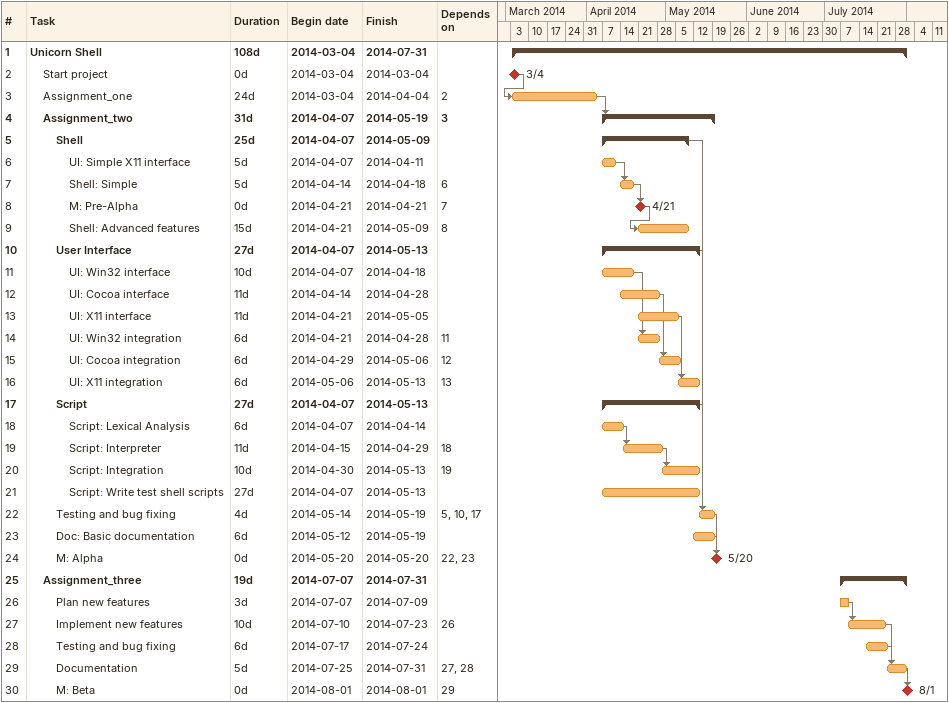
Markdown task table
| ID | Level | Task | Duration | Start | Finish | Predecessors |
|---|---|---|---|---|---|---|
| 1 | 1 | **Unicorn Shell** | 108d | 2014-03-04 | 2014-07-31 |  |
| 2 | 2 | Start project | 0d | 2014-03-04 | 2014-03-04 |  |
| 3 | 2 | Assignment_one | 24d | 2014-03-04 | 2014-04-04 | 2 |
| 4 | 2 | **Assignment_two** | 31d | 2014-04-07 | 2014-05-19 | 3 |
| 5 | 3 | **Shell** | 25d | 2014-04-07 | 2014-05-09 |  |
| 6 | 4 | UI: Simple X11 interface | 5d | 2014-04-07 | 2014-04-11 |  |
| 7 | 4 | Shell: Simple | 5d | 2014-04-14 | 2014-04-18 | 6 |
| 8 | 4 | M: Pre-Alpha | 0d | 2014-04-21 | 2014-04-21 | 7 |
| 9 | 4 | Shell: Advanced features | 15d | 2014-04-21 | 2014-05-09 | 8 |
| 10 | 3 | **User Interface** | 27d | 2014-04-07 | 2014-05-13 |  |
| 11 | 4 | UI: Win32 interface | 10d | 2014-04-07 | 2014-04-18 |  |
| 12 | 4 | UI: Cocoa interface | 11d | 2014-04-14 | 2014-04-28 |  |
| 13 | 4 | UI: X11 interface | 11d | 2014-04-21 | 2014-05-05 |  |
| 14 | 4 | UI: Win32 integration | 6d | 2014-04-21 | 2014-04-28 | 11 |
| 15 | 4 | UI: Cocoa integration | 6d | 2014-04-29 | 2014-05-06 | 12 |
| 16 | 4 | UI: X11 integration | 6d | 2014-05-06 | 2014-05-13 | 13 |
| 17 | 3 | **Script** | 27d | 2014-04-07 | 2014-05-13 |  |
| 18 | 4 | Script: Lexical Analysis | 6d | 2014-04-07 | 2014-04-14 |  |
| 19 | 4 | Script: Interpreter | 11d | 2014-04-15 | 2014-04-29 | 18 |
| 20 | 4 | Script: Integration | 10d | 2014-04-30 | 2014-05-13 | 19 |
| 21 | 4 | Script: Write test shell scripts | 27d | 2014-04-07 | 2014-05-13 |  |
| 22 | 3 | Testing and bug fixing | 4d | 2014-05-14 | 2014-05-19 | 5, 10, 17 |
| 23 | 3 | Doc: Basic documentation | 6d | 2014-05-12 | 2014-05-19 |  |
| 24 | 3 | M: Alpha | 0d | 2014-05-20 | 2014-05-20 | 22, 23 |
| 25 | 2 | **Assignment_three** | 19d | 2014-07-07 | 2014-07-31 |  |
| 26 | 3 | Plan new features | 3d | 2014-07-07 | 2014-07-09 |  |
| 27 | 3 | Implement new features | 10d | 2014-07-10 | 2014-07-23 | 26 |
| 28 | 3 | Testing and bug fixing | 6d | 2014-07-17 | 2014-07-24 |  |
| 29 | 3 | Documentation | 5d | 2014-07-25 | 2014-07-31 | 27, 28 |
| 30 | 3 | M: Beta | 0d | 2014-08-01 | 2014-08-01 | 29 |
